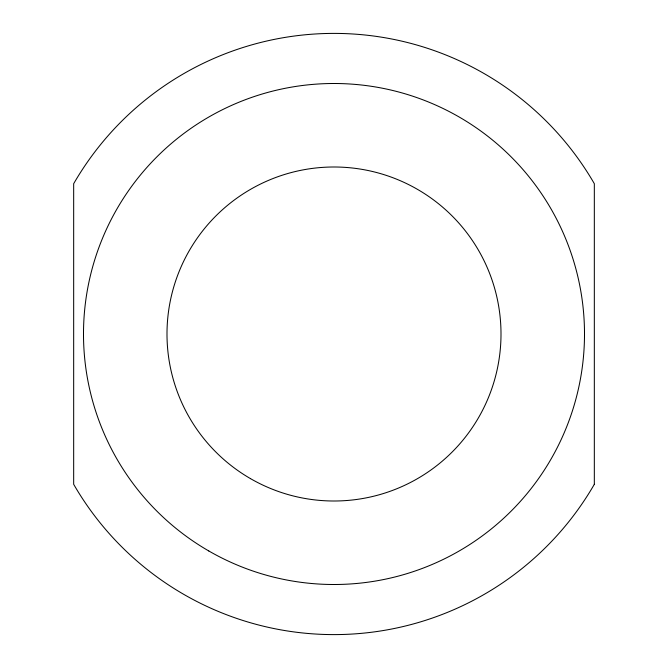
<?xml version="1.0" encoding="UTF-8"?>
<svg xmlns="http://www.w3.org/2000/svg" width="668" height="668" viewBox="0 0 668 668"><rect width="100%" height="100%" fill="white"/><g stroke="black" fill="none" stroke-linecap="round" stroke-linejoin="round"><path stroke-width="1" d="M594.328 484.3L594.328 183.7A300.6 300.6 0 0 0 73.672 183.7L73.672 484.3A300.6 300.6 0 0 0 594.328 484.3M208.75 550.941A250.5 250.5 0 0 0 584.5 334A250.5 250.5 0 0 0 208.75 117.059A250.5 250.5 0 0 0 208.75 550.941M250.5 478.63A167 167 0 0 0 501 334A167 167 0 0 0 250.5 189.37A167 167 0 0 0 250.5 478.63"/></g></svg>
